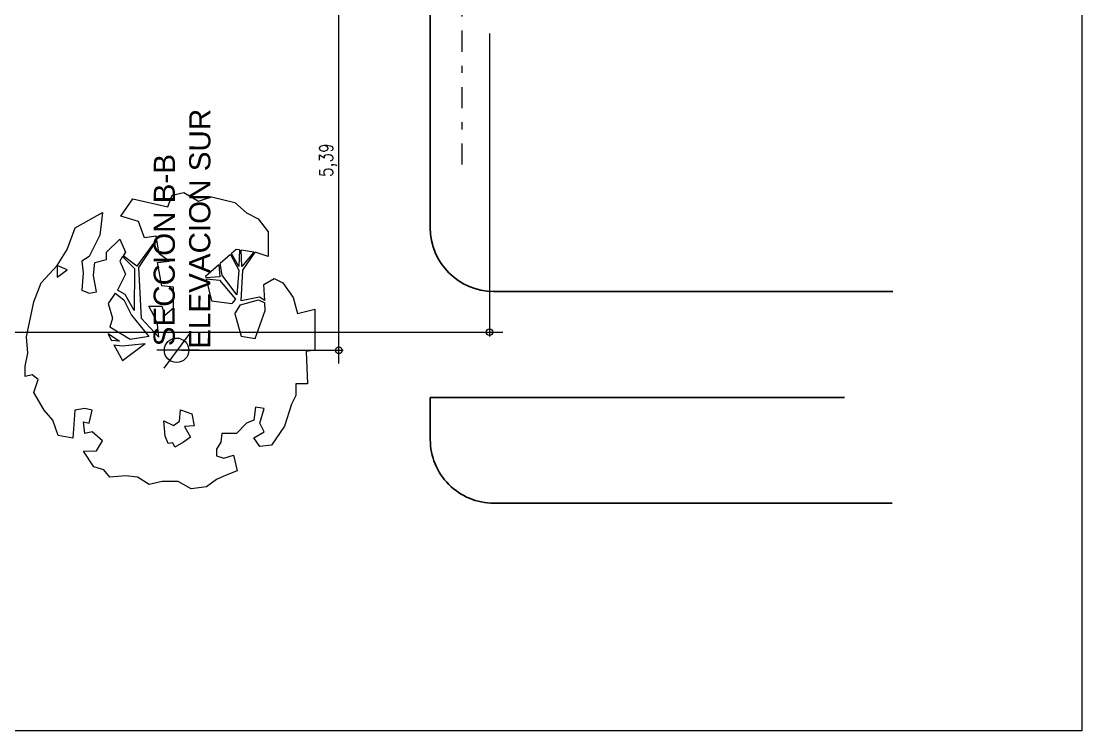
# Model space of a CAD drawing. Header units: millimetres. Extents: x 3781 to 4924, y 1639 to 1721.
# Drawn here: x 3824.03 to 3839.05, y 1639.4 to 1649.46 of the extents above; entities that cross this region are included whole.
import ezdxf

# ---------------------------------------------------------------- set-up
doc = ezdxf.new("R2010")
doc.units = ezdxf.units.MM
doc.linetypes.add('CENTER', pattern=[0.7, 0.3, -0.2, 0, -0.2])
doc.layers.get('Defpoints').update_dxf_attribs({"color": 255})
for name, color, linetype in [('1amobla', 2, 'Continuous'), ('A-DIM-125', 8, 'Continuous'), ('EJE-ESTRUCTURA', 1, 'CENTER'), ('LINEA-1', 1, 'Continuous'), ('URB', 25, 'Continuous')]:
    doc.layers.add(name, color=color, linetype=linetype)
for name, color, linetype, lineweight in [('Muro', 4, 'Continuous', 40), ('TEXTOS', 7, 'Continuous', 20), ('Via', 1, 'Continuous', 30)]:
    doc.layers.add(name, color=color, linetype=linetype, lineweight=lineweight)
doc.styles.add('A-DIM', font='romans.shx', dxfattribs={"width": 0.85})
doc.styles.get("Standard").update_dxf_attribs({"font": 'arial.ttf'})
doc.dimstyles.new('A-DIM0125', dxfattribs={"dimscale": 125, "dimtxt": 0.0015, "dimasz": 0.0015, "dimexe": 0.0005, "dimexo": 0.0005, "dimgap": 0.0003, "dimtad": 1, "dimzin": 1, "dimtxsty": 'A-DIM', "dimblk": 'SMALL', "dimcen": 0.0015, "dimdle": 0.0015, "dimclrd": 256, "dimclre": 252, "dimclrt": 2, "dimazin": 0, "dimtfac": 1, "dimtmove": 2, "dimatfit": 3, "dimldrblk": 'OPEN90', "dimfxl": 1, "dimlwd": -1, "dimlwe": -1, "dimarcsym": 0})

# ---------------------------------------------------------------- blocks, each defined once
blk = doc.blocks.new('ap-2')
for points in [[(-184.365, -96.7149), (-184.2503, -96.7094), (-184.2089, -96.7816), (-184.24, -96.8435), (-184.3434, -96.9158), (-184.4572, -96.9467), (-184.4262, -97.0706), (-184.7159, -97.0706), (-184.7262, -97.0087), (-184.9539, -97.019), (-184.9539, -96.9364), (-185.0366, -96.9364), (-185.0987, -96.9055), (-185.254, -96.8554), (-185.3885, -96.7625), (-185.3989, -96.6799), (-185.3368, -96.6386), (-185.2954, -96.7109), (-185.2333, -96.6799), (-185.1299, -96.7109), (-185.1195, -96.649), (-185.2126, -96.6386), (-185.2333, -96.587), (-185.3057, -96.5148), (-185.3057, -96.4116), (-185.3671, -96.4041), (-185.4177, -96.373), (-185.4647, -96.3724), (-185.48, -96.4255), (-185.4609, -96.4942), (-185.5716, -96.5207), (-185.6008, -96.441), (-185.6319, -96.373), (-185.6845, -96.3031), (-185.6989, -96.1948), (-185.6472, -96.102), (-185.6472, -95.9884), (-185.6679, -95.8955), (-185.6161, -95.813), (-185.6058, -95.7304), (-185.6161, -95.6169), (-185.5644, -95.5756), (-185.5437, -95.5033), (-185.4314, -95.43), (-185.4299, -95.524), (-185.3575, -95.5653), (-185.2954, -95.493), (-185.3057, -95.4414), (-185.223, -95.4311), (-185.2333, -95.4724), (-185.1402, -95.493), (-185.1299, -95.4414), (-185.1402, -95.3692), (-185.3402, -95.3561), (-185.3202, -95.2509), (-185.2126, -95.2144), (-185.1402, -95.1524), (-185.0159, -95.0786), (-184.9228, -95.1096), (-184.8918, -95.0683), (-184.9021, -95.0167), (-184.8297, -95.0167), (-184.7366, -95.0374), (-184.6228, -95.027), (-184.3745, -95.0786), (-184.24, -95.1302), (-184.1158, -95.2438), (-184.1986, -95.2438), (-184.1468, -95.316), (-184.1158, -95.2438), (-184.002, -95.316), (-183.8487, -95.3727), (-183.7409, -95.5646), (-183.9012, -95.5471), (-184.0537, -95.4708), (-184.0848, -95.4192), (-184.1675, -95.4296), (-184.2917, -95.4192), (-184.3124, -95.4708), (-184.302, -95.5224), (-184.1882, -95.5018), (-184.0951, -95.5121), (-184.0744, -95.5947), (-184.0227, -95.5947), (-183.9296, -95.6876), (-184.0227, -95.7289), (-184.0467, -95.7129)], [(-184.678, -95.6471), (-184.7883, -95.7082), (-184.6694, -95.8683)], [(-184.678, -95.6471), (-184.6853, -95.7039), (-184.6694, -95.8683)], [(-184.598, -95.6061), (-184.6524, -95.6851), (-184.6478, -95.6304)], [(-184.598, -95.6061), (-184.6021, -95.605), (-184.6478, -95.6304)], [(-184.6187, -95.8949), (-184.6394, -95.7628), (-184.5539, -95.6181)], [(-184.3127, -95.6553), (-184.3848, -95.605), (-184.4883, -95.636), (-184.5539, -95.6181)], [(-184.6248, -95.9652), (-184.5333, -95.9545), (-184.4763, -95.9318), (-184.4055, -95.894), (-184.4055, -95.9869), (-184.4676, -96.0075), (-184.4159, -96.0695), (-184.271, -96.0695), (-184.2607, -95.9869), (-184.0951, -95.9559), (-184.0848, -96.0385), (-184.033, -95.9662), (-183.9089, -95.9456), (-183.9192, -95.863), (-183.8054, -95.8217), (-183.7671, -95.6954), (-183.6447, -95.7797), (-183.7019, -96.0282), (-183.7019, -96.0282), (-183.6192, -96.0591), (-183.5985, -96.1417), (-183.6606, -96.2449), (-183.6295, -96.3378), (-183.6709, -96.5029), (-183.7433, -96.5855), (-183.7433, -96.5855), (-183.7847, -96.6681), (-183.8778, -96.7403), (-184.0537, -96.7403), (-184.0227, -96.6474), (-184.0225, -96.6465)], [(-184.3127, -95.6553), (-184.3587, -95.7174), (-184.4688, -95.7723), (-184.6187, -95.8949)], [(-184.0534, -95.7084), (-184.1386, -95.7934), (-184.4349, -95.7891), (-184.3206, -95.7258), (-184.29, -95.6712)], [(-184.0534, -95.7084), (-184.0848, -95.6876), (-184.1779, -95.7289), (-184.2813, -95.6773), (-184.29, -95.6712)], [(-184.1199, -95.8094), (-184.0467, -95.7129)], [(-184.6248, -95.9652), (-184.4923, -95.8431), (-184.1302, -95.8229)], [(-184.1302, -95.8229), (-183.9394, -95.9507)], [(-183.9302, -95.9492), (-184.1199, -95.8094)], [(-185.3327, -96.1899), (-185.369, -96.1403), (-185.4034, -96.0793), (-185.3729, -96.0641), (-185.3767, -96.0298), (-185.3251, -96.0088), (-185.2161, -95.9993), (-185.2505, -96.0679), (-185.22, -96.1118), (-185.1397, -96.1194), (-185.1665, -96.1995), (-185.2525, -96.2147), (-185.2563, -96.1461), (-185.3327, -96.1899)], [(-184.2117, -96.3004), (-184.3664, -96.3382), (-184.3848, -96.4823), (-184.3857, -96.4826)], [(-184.2117, -96.3004), (-184.2214, -96.3941), (-184.3557, -96.5084), (-184.3857, -96.4826)], [(-184.1107, -96.3901), (-184.1938, -96.296), (-184.2027, -96.2982)], [(-184.1107, -96.3901), (-184.1977, -96.398), (-184.2027, -96.2982)], [(-184.0373, -96.4732), (-184.1502, -96.532), (-184.3241, -96.5163), (-184.1858, -96.4138), (-184.1016, -96.4005)], [(-184.0373, -96.4732), (-184.1016, -96.4005)], [(-184.0056, -96.5369), (-184.1226, -96.532), (-184.0318, -96.4795)], [(-184.0056, -96.5369), (-184.002, -96.5133), (-184.0318, -96.4795)], [(-184.4594, -96.5038), (-184.6171, -96.5493), (-184.6334, -96.6468), (-184.4347, -96.7182), (-184.3819, -96.7157)], [(-184.4594, -96.5038), (-184.3952, -96.5438), (-184.3596, -96.6699), (-184.3819, -96.7157)], [(-184.365, -96.7149), (-184.3399, -96.6778), (-184.3675, -96.5478), (-184.1502, -96.5596), (-184.0225, -96.6465)], [(-184.0214, -96.639), (-184.1226, -96.5517), (-184.0074, -96.5485)], [(-184.0214, -96.639), (-184.0074, -96.5485)]]:
    blk.add_lwpolyline(points)
blk = doc.blocks.new('_Small')
at = {"color": 0, "linetype": 'ByBlock', "lineweight": -2}
blk.add_circle((0, 0), 0.25, dxfattribs=at)
blk = doc.blocks.new('*D103')
at = {"layer": 'Defpoints', "color": 0, "ltscale": 0.03, "transparency": 16777216}
for p in [(164.657, 171.472), (164.657, 170.175), (170.044, 167.887)]:
    blk.add_point(p, dxfattribs=at)
at = {"layer": 'URB', "color": 252, "ltscale": 0.03, "transparency": 16777216}
for p, q in [((164.657, 171.41), (164.657, 170.112)), ((170.044, 167.949), (170.044, 170.237))]:
    blk.add_line(p, q, dxfattribs=at)
at = {"layer": 'URB', "ltscale": 0.03, "transparency": 16777216}
blk.add_line((170.231, 170.175), (164.47, 170.175), dxfattribs=at)
at = {"layer": 'URB', "ltscale": 0.03, "transparency": 16777216, "xscale": 0.1875, "yscale": 0.1875, "zscale": 0.1875}
for p, rotation in [((164.657, 170.175), 180.000000024673), ((170.044, 170.175), 2.467301299704725e-08)]:
    blk.add_blockref('_Small', p, dxfattribs=dict(at, rotation=rotation))
at = {"layer": 'URB', "color": 2, "ltscale": 0.03, "transparency": 16777216, "insert": (167.35, 170.026), "char_height": 0.1875, "attachment_point": 5, "rotation": 180, "style": 'A-DIM'}
blk.add_mtext('5,39', dxfattribs=at)
blk = doc.blocks.new('_Open90')
at = {"color": 0, "linetype": 'ByBlock', "lineweight": -2}
for p, q in [((0, 0), (-1, 0)), ((-0.5, 0.5), (0, 0)), ((0, 0), (-0.5, -0.5))]:
    blk.add_line(p, q, dxfattribs=at)
blk = doc.blocks.new('*D124')
at = {"layer": 'A-DIM-125', "color": 252, "transparency": 16777216}
for p, q in [((3785.521, 1649.221), (3785.521, 1644.987)), ((3830.661, 1649.282), (3830.661, 1644.987))]:
    blk.add_line(p, q, dxfattribs=at)
at = {"layer": 'A-DIM-125', "transparency": 16777216}
blk.add_line((3785.334, 1645.05), (3830.849, 1645.05), dxfattribs=at)
at = {"layer": 'Defpoints', "color": 0, "transparency": 16777216}
for p in [(3785.521, 1649.284), (3830.661, 1649.345), (3830.661, 1645.05)]:
    blk.add_point(p, dxfattribs=at)
at = {"layer": 'A-DIM-125', "transparency": 16777216, "xscale": 0.1875, "yscale": 0.1875, "zscale": 0.1875, "rotation": 180}
blk.add_blockref('_Small', (3785.521, 1645.05), dxfattribs=at)
at = {"layer": 'A-DIM-125', "transparency": 16777216, "xscale": 0.1875, "yscale": 0.1875, "zscale": 0.1875}
blk.add_blockref('_Small', (3830.661, 1645.05), dxfattribs=at)
at = {"layer": 'A-DIM-125', "color": 2, "transparency": 16777216, "insert": (3808.091, 1645.199), "char_height": 0.1875, "attachment_point": 5, "style": 'A-DIM'}
blk.add_mtext('45,14', dxfattribs=at)
blk = doc.blocks.new('*D125')
at = {"layer": 'A-DIM-125', "color": 252, "transparency": 16777216}
for p, q in [((3785.521, 1649.221), (3785.521, 1644.987)), ((3830.661, 1649.282), (3830.661, 1644.987))]:
    blk.add_line(p, q, dxfattribs=at)
at = {"layer": 'A-DIM-125', "transparency": 16777216}
blk.add_line((3785.334, 1645.05), (3830.849, 1645.05), dxfattribs=at)
at = {"layer": 'Defpoints', "color": 0, "transparency": 16777216}
for p in [(3785.521, 1649.284), (3830.661, 1649.345), (3830.661, 1645.05)]:
    blk.add_point(p, dxfattribs=at)
at = {"layer": 'A-DIM-125', "transparency": 16777216, "xscale": 0.1875, "yscale": 0.1875, "zscale": 0.1875, "rotation": 180}
blk.add_blockref('_Small', (3785.521, 1645.05), dxfattribs=at)
at = {"layer": 'A-DIM-125', "transparency": 16777216, "xscale": 0.1875, "yscale": 0.1875, "zscale": 0.1875}
blk.add_blockref('_Small', (3830.661, 1645.05), dxfattribs=at)
at = {"layer": 'A-DIM-125', "color": 2, "transparency": 16777216, "insert": (3808.091, 1645.199), "char_height": 0.1875, "attachment_point": 5, "style": 'A-DIM'}
blk.add_mtext('45,14', dxfattribs=at)
blk = doc.blocks.new('estructura etapa 3')
at = {"layer": 'EJE-ESTRUCTURA'}
blk.add_line((-49.604, -6655.279), (-49.604, -6714.839), dxfattribs=at)
blk = doc.blocks.new('A$C75832799')
at = {"layer": 'LINEA-1', "color": 10}
for p, q in [((170.044, 168.196, 1215.805), (170.044, 167.597, 1215.805)), ((170.295, 167.7, 1215.805), (169.8, 168.069, 1215.805))]:
    blk.add_line(p, q, dxfattribs=at)
blk.add_circle((170.044, 167.877, 1215.805), 0.173, dxfattribs=at)
at = {"layer": 'Via'}
for p, q in [((169.209, 172.372, 1215.805), (169.21, 178.028, 1215.805)), ((172.209, 172.372, 1215.805), (172.208, 178.015, 1215.805)), ((170.714, 177.34, 1215.805), (170.714, 171.472, 1215.805)), ((164.657, 171.472, 1215.805), (168.309, 171.472, 1215.805))]:
    blk.add_line(p, q, dxfattribs=at)
at = {"layer": 'Via', "ltscale": 0.03}
blk.add_line((170.714, 171.472, 1215.805), (171.309, 171.472, 1215.805), dxfattribs=at)
at = {"layer": 'Via'}
for centre, end in [((168.309, 172.372, 1215.805), 359.996), ((171.309, 172.372, 1215.805), 0.0036)]:
    blk.add_arc(centre, 0.9, 270, end, dxfattribs=at)
at = {"layer": 'LINEA-1', "color": 10, "xscale": 1.999999999999997, "yscale": 1.999999999999997, "zscale": 1.999999999999997, "rotation": 180.000000024673}
blk.add_blockref('ap-2', (-199.39, -24.304, 1215.805), dxfattribs=at)
at = {"layer": 'URB', "ltscale": 0.03}
dim = blk.add_linear_dim(base=(164.657, 170.175, 1215.805), p1=(170.044, 167.887, 1215.805), p2=(164.657, 171.472, 1215.805), angle=180, dimstyle='A-DIM0125', dxfattribs=at)
dim.commit()
dim.dimension.update_dxf_attribs({"geometry": '*D103', "text_midpoint": (167.35, 170.026, 1215.805)})

msp = doc.modelspace()

# ---------------------------------------------------------------- linework, layer by layer
at = {"layer": '1amobla', "color": 7, "linetype": 'Continuous', "ltscale": 0.3, "true_color": 0xffffff}
msp.add_lwpolyline([(3780.607, 1712.387), (3839.055, 1712.387), (3839.055, 1639.402), (3780.607, 1639.402)], close=True, dxfattribs=at)

# ---------------------------------------------------------------- block references
at = {"rotation": 269.999999975327}
msp.add_blockref('A$C75832799', (3658.351, 1814.837, -1215.805), dxfattribs=at)
at = {"layer": 'Muro'}
msp.add_blockref('estructura etapa 3', (3879.876, 8362.202), dxfattribs=at)

# ---------------------------------------------------------------- texts
at = {"layer": 'TEXTOS'}
for s, p in [('ELEVACION SUR', (3826.704, 1644.814)), ('SECCION B-B', (3826.202, 1644.85))]:
    msp.add_text(s, height=0.3, rotation=89.9331, dxfattribs=at).set_placement(p)

# ---------------------------------------------------------------- dimensions: what is measured, and where the dimension line sits
at = {"layer": 'A-DIM-125'}
for picture in ['*D124', '*D125']:
    dim = msp.add_linear_dim(base=(3830.661, 1645.05), p1=(3785.521, 1649.284), p2=(3830.661, 1649.345), dimstyle='A-DIM0125', dxfattribs=at)
    dim.commit()
    dim.dimension.update_dxf_attribs({"geometry": picture, "text_midpoint": (3808.091, 1645.199)})

doc.saveas('drawing.dxf')
